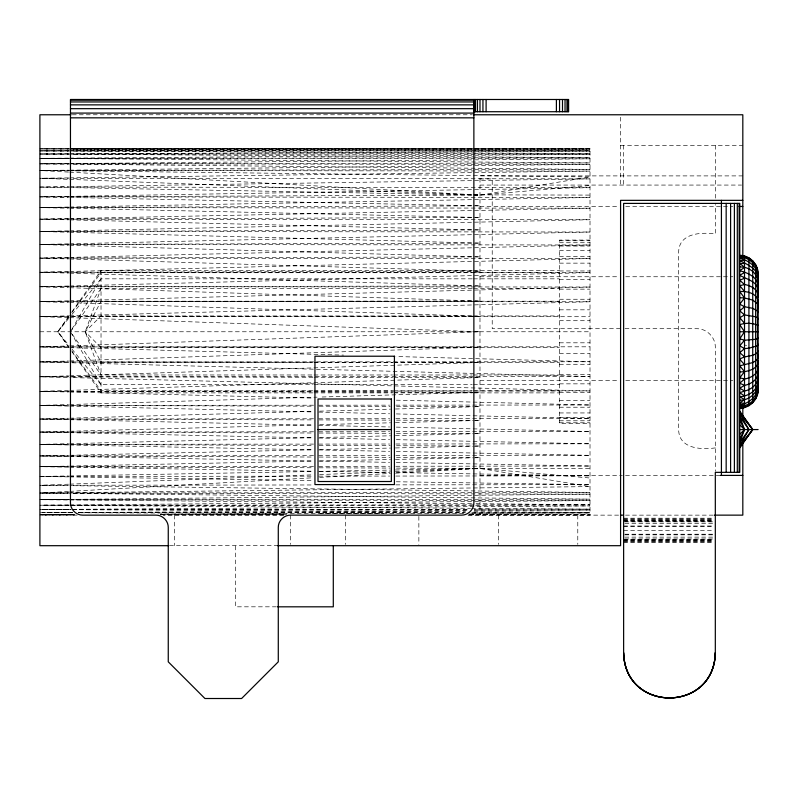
<?xml version="1.0" encoding="UTF-8"?>
<svg xmlns="http://www.w3.org/2000/svg" width="798" height="798" viewBox="0 0 798 798"><rect width="100%" height="100%" fill="white"/><g stroke="black" fill="none" stroke-linecap="round" stroke-linejoin="round"><path stroke-width="0.6" stroke-dasharray="3.99 2.99" d="M472.246 288.547L101.027 288.547L85.206 331.769L101.027 374.98L312.796 374.98M472.246 278.831L101.027 278.831L70.463 331.769L101.027 384.696L312.796 384.696M69.137 315.729L57.805 331.769L69.137 347.798M71.97 311.729L101.027 270.642L472.246 270.642M101.027 288.547L70.463 331.769L101.027 374.98M68.788 316.756L57.805 331.769L68.788 346.771M71.72 312.746L101.027 272.726L472.246 272.726M68.808 318.292L57.805 331.769L68.808 345.235M71.95 314.442L101.027 278.831M473.753 195.111L479.987 195.091L590.011 176.937L69.775 170.842M473.773 194.971L479.987 195.091L590.011 185.515M68.488 491.438L39.9 493.034L68.528 493.094M69.735 491.369L313.405 477.753M319.619 477.404L390.481 473.443M395.449 473.164L472.526 468.855M473.773 468.785L590.011 468.436M68.488 484.187L39.9 485.274L68.528 485.244M69.735 484.137L313.405 474.81M319.619 474.571L390.481 471.867M395.449 471.678L472.526 468.725M473.773 468.675L479.987 468.436L590.011 478.012M68.528 347.679L39.9 346.911L68.488 345.923M69.735 345.883L472.526 332.018M473.773 331.978L479.987 331.769L473.773 331.549M68.528 362.701L39.9 361.943L68.488 360.985M69.735 360.945L472.526 347.419M473.773 347.379L479.987 347.17L473.753 347.17M39.9 376.776L68.528 376.766L39.9 376.776L68.488 375.848M69.735 375.808L472.526 362.711M473.773 362.671L479.987 362.462L473.753 362.462M68.488 390.412L39.9 391.309L68.528 392.018M69.735 390.372L472.526 377.773M473.773 377.733L479.987 377.544L473.753 377.534M68.528 406.102L39.9 405.424L68.488 404.566M69.735 404.536L317.135 397.155M322.103 397.005L472.526 392.516M473.773 392.486L479.987 392.297L473.753 392.287M68.528 419.688L39.9 419.04L68.488 418.232M69.735 418.202L313.405 411.319M319.619 411.15L390.481 409.155M395.449 409.005L472.526 406.83M473.773 406.8L479.987 406.621L473.753 406.611M68.528 300.826L39.9 301.584L68.488 302.542M69.775 300.796L590.011 287.021L69.775 286.761M68.488 317.604L39.9 316.626L68.528 315.848M69.775 315.818L590.011 301.764L69.775 301.594M68.528 432.666L39.9 432.057L68.488 431.299M69.735 431.269L313.405 424.825M319.619 424.666L390.481 422.79M395.449 422.661L472.526 420.616M473.773 420.586L479.987 420.426L473.753 420.406M68.528 271.51L39.9 272.228L68.488 273.116M69.775 271.48L590.011 258.532L69.775 258.133M68.528 286.013L39.9 286.751L68.488 287.679M69.775 285.983L590.011 272.577L69.775 272.248L472.506 271.25M68.528 444.965L39.9 444.396L68.488 443.688M69.735 443.658L313.405 437.683M319.619 437.533L390.481 435.788M395.449 435.668L472.526 433.773M473.773 433.743L479.987 433.593L473.753 433.573M68.528 257.425L39.9 258.103L68.488 258.961M69.775 257.395L590.011 244.986L69.775 244.517M68.528 230.861L39.9 231.47L68.488 232.228M69.775 230.831L590.011 219.729L69.775 219.171M68.528 243.839L39.9 244.487L68.488 245.295M69.775 243.809L590.011 232.019L69.775 231.5M68.528 456.486L39.9 455.957L68.488 455.309M69.735 455.289L313.405 449.793M319.619 449.653L390.481 448.057M395.449 447.947L472.526 446.212M473.773 446.182L479.987 446.042L473.753 446.022M68.528 218.562L39.9 219.141L68.488 219.839M69.775 218.542L590.011 208.198L69.775 207.61M68.528 467.149L39.9 466.67L68.488 466.092M69.735 466.062L313.405 461.084M319.619 460.965L390.481 459.518M395.449 459.419L472.526 457.843M473.773 457.813L479.987 457.683L473.753 457.663M68.528 207.051L39.9 207.57L68.488 208.218M69.775 207.021L590.011 197.495L69.775 196.887M68.528 476.895L39.9 476.466L68.488 475.947M69.735 475.927L313.405 471.478M319.619 471.369L390.481 470.072M395.449 469.982L472.526 468.576M473.773 468.556L479.987 468.436L590.011 486.6L69.775 492.685M68.528 196.378L39.9 196.857L68.488 197.435M69.775 196.358L590.011 187.7L69.775 187.091M68.488 187.58L39.9 187.061L68.528 186.632M69.775 186.612L590.011 178.872L69.775 178.283M68.528 177.884L39.9 178.253L68.528 178.283M69.775 177.864L590.011 171.081L69.775 170.523M68.488 172.089L39.9 170.493L68.528 170.173M69.775 170.164L590.011 164.368L69.775 163.869L590.011 162.942L69.775 158.583M68.528 492.695L39.9 493.034L68.528 493.004M68.528 499.738L39.9 499.688L68.528 499.398M69.775 499.388L590.011 494.142L69.775 493.094M68.528 163.58L39.9 163.839L68.528 164.129M69.775 163.56L590.011 158.792L69.775 158.353L590.011 157.645L69.775 154.204M68.528 504.954L42.394 505.174L68.528 505.403M69.775 504.944L590.011 500.585L69.775 499.738M68.528 158.124L39.9 158.333L68.528 158.573M69.775 158.114L590.011 154.383L69.775 154.024L590.011 153.505L69.775 151.041M42.394 509.503L71.012 509.314M72.259 509.314L590.011 505.892L69.775 505.234L590.011 504.735L473.014 503.668M68.528 153.854L39.9 154.004L68.528 154.194M69.775 153.854L590.011 151.161L69.775 150.912L590.011 150.583L69.775 149.106M72.259 512.476L42.394 512.625L72.259 512.735M78.483 512.446L469.284 510.59M474.261 510.57L590.011 510.022L474.261 509.912M68.528 150.802L39.9 150.892L68.528 151.031M69.775 150.802L590.011 149.166L69.775 149.027L590.011 148.398L590.011 515.129L468.037 514.989M68.578 196.737L39.9 196.857L68.528 196.887M69.825 196.737L472.506 195.121M68.578 207.46L39.9 207.57L68.528 207.6M69.825 207.45L472.506 205.874M473.753 205.864L479.987 205.844L473.773 205.714M68.578 219.031L39.9 219.141L68.528 219.171M69.825 219.021L472.506 217.515M473.753 217.505L479.987 217.485L473.773 217.345M68.578 231.37L39.9 231.47L68.528 231.5M69.825 231.37L472.506 229.964M473.753 229.954L479.987 229.934L473.773 229.784M68.578 244.397L39.9 244.487L68.528 244.517M69.825 244.397L472.506 243.131M473.753 243.121L479.987 243.111L473.773 242.941M68.578 258.023L39.9 258.103L68.528 258.123M69.825 258.023L472.506 256.926M473.753 256.916L479.987 256.906L473.773 256.727M42.394 514.501L74.753 514.411L39.9 514.51L74.753 514.55M160.627 514.161L286.332 513.812M319.938 513.712L464.306 513.304M471.778 513.284L590.011 512.944L471.778 512.885M68.528 149.017L39.9 149.017L68.528 149.106M68.528 170.832L39.9 170.493L68.528 170.433M69.775 170.433L590.011 169.395L69.775 164.139M473.753 271.24L479.987 271.23L473.773 271.041M68.578 286.701L39.9 286.751L68.528 286.761M69.825 286.701L472.506 286.003M473.753 285.993L479.987 285.983L473.773 285.794M68.578 301.544L39.9 301.584L68.528 301.594M69.825 301.544L472.506 301.075M473.753 301.075L479.987 301.065L473.773 300.866M42.394 444.386L71.012 444.356M72.259 444.356L313.714 444.097M318.691 444.087L389.633 444.017M395.858 444.007L590.011 443.798L395.858 439.658M42.394 455.957L71.012 455.917M72.259 455.917L313.714 455.648M318.691 455.638L389.633 455.558M395.858 455.558L590.011 455.339L395.858 451.469M42.394 466.67L71.012 466.64M72.259 466.64L313.714 466.361M318.691 466.351L389.633 466.271M395.858 466.261L590.011 466.032L395.858 462.481M39.9 476.466L68.528 476.436M69.775 476.436L313.714 476.157M318.691 476.147L389.633 476.067M395.858 476.057L590.011 475.837L395.858 472.596M69.775 485.244L313.714 484.965M395.858 484.875L590.011 484.655L395.858 481.763M69.775 493.004L590.011 492.446L72.259 485.693M72.299 114.772L472.366 114.772M620.575 145.336L742.818 145.336M590.011 148.398L69.775 148.398L590.011 148.877L69.775 149.017M742.818 175.899L479.987 175.899L479.987 515.139M479.987 178.952L492.216 178.952L492.216 328.706L620.036 328.706M479.987 185.066L741.581 185.066M473.773 194.852L590.011 195.091M479.987 206.463L619.497 206.463M625.732 206.463L732.853 206.463M590.011 240.078L559.448 240.078L559.448 423.449L590.011 423.449M559.448 240.747L590.011 240.747M559.448 242.742L590.011 242.742M559.448 246.033L590.011 246.033M559.448 250.582L590.011 250.582M559.448 256.308L590.011 256.308M559.448 263.141L590.011 263.141M473.493 270.642L559.448 270.642M559.448 270.961L590.011 270.961M473.493 272.726L559.448 272.726M479.987 276.756L619.497 276.756M625.732 276.756L732.853 276.756M473.493 278.831L559.448 278.831M559.448 279.679L590.011 279.679M473.493 288.547L559.448 288.547M559.448 289.155L590.011 289.155M559.448 299.25L590.011 299.25M472.246 301.205L101.027 301.205L85.206 331.769L101.027 362.322L312.796 362.322M473.493 301.205L559.448 301.205M559.448 309.824L590.011 309.824M472.246 315.948L101.027 315.948L85.206 331.769L101.027 347.589L472.246 347.589M473.493 315.948L559.448 315.948M39.9 316.626L68.578 316.606L42.394 316.626M472.506 316.367L69.825 316.606L590.011 316.716M473.753 316.367L479.987 316.357L473.773 316.148M559.448 320.716L590.011 320.716M625.004 328.706L696.973 328.706C706.789 328.646 715.377 337.235 715.317 347.04L715.317 471.329M39.9 331.769L590.011 331.769M559.448 342.811L590.011 342.811M42.394 346.911L71.012 346.901M72.259 346.901L590.011 346.811M39.9 346.911L68.578 346.921M69.825 346.921L472.506 347.16M473.493 347.589L559.448 347.589M559.448 353.704L590.011 353.704M42.394 361.943L71.012 361.933M72.259 361.933L590.011 361.763L395.858 356.516M314.043 362.322L392.526 362.322M393.763 362.322L472.246 362.322M473.493 362.322L559.448 362.322M559.448 364.277L590.011 364.277M559.448 374.372L590.011 374.372M314.043 374.98L392.526 374.98M393.763 374.98L472.246 374.98M473.493 374.98L559.448 374.98M479.987 380.666L619.497 380.666M625.732 380.666L732.853 380.666M559.448 383.848L590.011 383.848M314.043 384.696L392.526 384.696M393.763 384.696L472.246 384.696M473.493 384.696L559.448 384.696M312.796 390.801L101.027 390.801L71.72 350.781M314.043 390.801L392.526 390.801M393.763 390.801L472.246 390.801M473.493 390.801L559.448 390.801M68.528 391.289L39.9 391.309L68.578 391.369M69.775 391.289L590.011 390.95L69.775 377.544M559.448 392.566L590.011 392.566M71.97 351.808L101.027 392.885L312.796 392.885M314.043 392.885L392.526 392.885M393.763 392.885L472.246 392.885M473.493 392.885L559.448 392.885M559.448 400.397L590.011 400.397M42.394 405.424L71.012 405.394M72.259 405.394L313.714 405.204M318.691 405.204L389.633 405.155M395.858 405.145L590.011 404.995L395.858 400.157M559.448 407.219L590.011 407.219M559.448 412.945L590.011 412.945M559.448 417.494L590.011 417.494M42.394 419.04L71.012 419.01M72.259 419.01L313.714 418.79M318.691 418.79L389.633 418.721M395.858 418.721L590.011 418.541L395.858 413.913M559.448 420.785L590.011 420.785M559.448 422.78L590.011 422.78M42.394 432.057L71.012 432.027M72.259 432.027L313.714 431.788M318.691 431.778L389.633 431.708M395.858 431.698L590.011 431.509L395.858 427.11M715.317 447.897C701.113 449.843 678.819 448.885 678.639 429.563L678.639 252.308C678.819 232.986 701.113 232.019 715.317 233.964L715.317 204.428M479.987 475.409L622.39 475.409M625.512 475.409L721.422 475.409M39.9 499.688L68.528 499.658M69.775 499.658L590.011 499.159L69.775 493.364M71.012 509.503L39.9 509.523L71.012 509.553M72.259 509.503L469.284 509.234M474.261 509.224L590.011 509.144L471.778 508.296M78.483 512.615L465.553 512.426M471.778 512.426L590.011 512.366L471.778 511.757M78.483 512.655L464.306 512.875M160.627 514.481L286.332 514.441M469.284 514.391L590.011 514.361L469.284 513.982M39.9 514.51L74.753 514.52M286.332 514.57L160.627 514.54L283.839 514.78M469.284 514.62L590.011 514.65L468.037 514.76M42.394 515.129L77.236 515.099L39.9 515.139M283.839 514.919L163.111 515.029L283.839 515.129M468.037 515.129L619.328 515.139M625.512 515.139L713.183 515.139M623.627 518.191L714.07 518.191M623.627 518.979L714.07 518.979M623.627 519.717L714.07 519.717M623.627 520.356L714.07 520.356M623.627 520.835L714.07 520.835M623.627 521.244L714.07 521.244M624.864 521.872L714.07 521.872M624.864 523.707L714.07 523.707M623.627 525.992L714.07 525.992M623.627 526.62L714.07 526.62M623.627 530.411L714.07 530.411M624.864 534.211L714.07 534.211M624.864 534.84L714.07 534.84M624.864 537.124L714.07 537.124M624.864 538.959L714.07 538.959M623.627 539.588L714.07 539.588M623.627 539.997L714.07 539.997M623.627 540.475L714.07 540.475M623.627 541.114L714.07 541.114M623.627 541.852L714.07 541.852M623.627 542.64L714.07 542.64M169.495 545.692L276.916 545.692M276.347 606.819L235.5 606.819L235.5 545.692M39.9 170.493L68.528 170.523M39.9 187.061L68.528 187.091M39.9 361.943L68.578 361.983M69.825 361.983L312.926 362.272M314.173 362.272L392.716 362.362M393.963 362.362L472.506 362.452M312.926 377.255L69.825 376.836L590.011 376.506L69.775 362.741M314.173 377.255L392.716 377.394M393.963 377.394L472.506 377.534M69.825 391.369L312.926 391.918M314.173 391.928L392.716 392.097M393.963 392.107L472.506 392.277M72.259 509.553L469.284 509.912M39.9 405.424L68.578 405.504M69.825 405.504L312.926 406.172M319.16 406.182L390.222 406.382M396.456 406.401L472.506 406.601M39.9 419.04L68.578 419.13M69.825 419.13L312.926 419.898M319.16 419.918L390.222 420.137M396.456 420.157L472.506 420.396M39.9 432.057L68.578 432.157M69.825 432.167L312.926 433.015M319.16 433.035L390.222 433.284M396.456 433.304L472.506 433.563M39.9 444.396L68.578 444.496M69.825 444.506L312.926 445.414M319.16 445.444L390.222 445.703M396.456 445.733L472.506 446.012M39.9 455.957L68.578 456.067M69.825 456.077L312.926 457.035M319.16 457.055L390.222 457.334M396.456 457.364L472.506 457.663M80.967 512.765L383.409 513.712M39.9 466.67L68.578 466.79M69.825 466.79L312.926 467.768M319.16 467.798L390.222 468.077M396.456 468.107L472.506 468.406M473.753 468.416L479.987 468.436M42.394 509.533L71.012 509.683M72.259 509.693L465.553 511.718M69.775 505.413L470.531 508.286M42.394 499.718L68.528 499.957M69.775 499.967L471.778 503.648M42.394 493.064L68.528 493.354M42.394 485.304L71.012 485.683M69.775 476.915L313.714 480.546M69.775 467.169L313.714 471.229M318.691 471.319L389.633 472.496M69.735 187.6L472.526 194.951M69.775 456.506L313.714 460.975M318.691 461.064L389.633 462.361M69.735 197.465L472.526 205.684M69.775 444.985L313.714 449.843M318.691 449.942L389.633 451.349M69.775 432.696L313.714 437.903M318.691 438.012L389.633 439.518M69.735 208.238L472.526 217.315M69.775 406.132L313.714 411.958M318.691 412.067L389.633 413.763M69.775 419.718L313.714 425.244M318.691 425.354L389.633 426.97M69.735 219.869L472.526 229.754M69.775 392.047L313.714 398.122M69.735 232.258L472.526 242.911M69.775 347.709L343.579 355.11M42.394 376.846L68.528 377.514M69.735 245.335L472.526 256.697M69.735 258.991L472.526 271.011M69.735 273.155L472.526 285.754M69.735 287.719L472.526 300.826M69.735 302.582L472.526 316.108M69.735 317.644L472.526 331.509M42.384 178.343L68.488 179.351M69.735 179.39L472.526 194.802M69.735 172.159L472.526 194.672M473.773 194.742L479.987 195.091M744.514 345.095L746.719 345.394M71.95 349.085L101.027 384.696M715.317 145.336L715.317 198.273M623.627 145.336L623.627 185.066M620.575 117.216L620.575 185.066M577.782 515.139L577.782 544.475M498.321 515.139L498.321 544.475M418.86 516.356L418.86 544.475M345.514 515.139L345.514 544.475M290.502 515.139L290.502 544.475M174.373 515.139L174.373 545.692M101.027 270.642L101.027 392.885M68.528 158.293L39.9 158.333L68.528 158.353M68.528 163.79L39.9 163.839L68.528 163.869M68.578 272.158L39.9 272.228L68.528 272.238M68.528 148.398L39.9 148.398L68.528 148.418M68.528 150.882L39.9 150.892L68.528 150.912M68.528 153.984L39.9 154.004L68.528 154.024M68.528 505.174L39.9 505.204L68.528 505.234M72.259 512.615L39.9 512.635L72.259 512.655"/><path stroke-width="1.2" d="M739.766 400.157C751.287 400.616 760.933 389.244 757.631 377.913M757.631 384.905C759.786 393.943 753.342 403.399 744.514 405.643L739.766 405.254C750.938 402.9 761.043 393.125 757.631 380.875M757.631 277.255L758.1 273.694L758.1 389.833C758.16 399.648 749.581 408.227 739.766 408.167M757.631 277.594C760.324 266.642 751.018 255.17 739.766 255.36M757.631 278.622C760.324 267.5 750.419 257.644 739.766 256.657C747.896 255.101 755.307 261.904 757.472 269.345M757.631 280.317C760.464 268.856 749.731 260.617 739.766 258.273L744.514 257.884M758.1 312.587L757.472 311.021L758.1 300.866C756.554 293.056 746.559 291.011 739.766 291.539L744.514 297.983L752.733 300.098L757.472 303.769M757.472 391.05L758.1 386.571L757.631 383.21M757.631 282.652L757.681 274.801M757.631 384.107L758.1 380.935C757.93 390.412 748.444 396.317 739.766 396.726L744.514 399.599L739.766 403.01L744.514 403.289M757.631 387.289L758.1 384.077L757.472 387.988M757.631 285.614L757.681 277.894M757.631 289.145C760.295 278.352 748.354 272.786 739.766 270.791L744.514 267.34C751.646 268.936 758.08 274.951 758.1 282.602L757.631 279.579M757.681 292.946C760.095 281.933 746.719 279.45 739.766 275.3L744.514 272.517M757.681 297.534C759.576 290.003 750.738 285.445 744.514 284.517L739.766 280.288L744.514 278.183M757.681 358.831L757.631 353.624M757.681 302.552L758.1 300.866M757.681 364.337L757.681 360.726M758.1 356.955L757.472 359.02L755.646 360.935L752.733 362.581L739.766 365.823L744.514 371.659C749.811 370.701 756.863 368.716 758.1 362.661L757.681 360.975M758.1 350.94L757.472 352.507C752.604 357.255 744.893 355.1 739.766 359.369L744.514 364.646M739.766 438.73L744.514 429.563L739.766 416.596L748.933 429.563L739.766 445.444L752.733 429.563L739.766 411.229M757.472 319.898L758.1 318.841L757.472 317.784L755.646 316.806L744.514 314.901L739.766 310.851L744.514 306.731L752.733 308.307L757.472 311.021M739.766 447.897L752.733 429.563L739.766 411.848M739.766 447.269L752.733 429.563L739.766 413.683L748.933 429.563L739.766 442.531L744.514 429.563L739.766 420.396M757.472 337.734L758.1 338.262L755.646 339.29L744.514 340.247L739.766 345.803L744.514 348.626L748.933 348.217L757.472 345.743L758.1 344.686L757.472 343.629M739.766 434.312L744.514 429.563L739.766 424.815M757.681 365.993C759.576 373.524 750.738 378.082 744.514 379.01L739.766 383.24L744.514 385.344C751.367 384.227 759.676 378.442 757.681 370.591M757.472 325.793L758.1 325.265C752.544 322.981 745.482 322.601 739.766 324.716L744.514 331.769L739.766 338.811L744.514 340.247M744.514 348.626L739.766 352.676L744.514 356.796M744.514 385.344L739.766 388.227L744.514 391.01C752.035 389.653 759.876 382.611 757.631 374.382M744.514 314.901L739.766 317.724L744.514 323.28M744.514 256.457L739.766 255.689L744.514 255.988L744.514 407.549L739.766 407.838C750.579 407.728 760.175 397.095 757.631 386.272M744.514 391.01L739.766 392.736L744.514 395.928M744.514 405.643L739.766 406.87L744.514 407.07M744.514 284.517L739.766 285.724L744.514 291.45M739.766 371.988L744.514 371.659L739.766 377.803L744.514 379.01M744.514 260.238L739.766 260.517C747.546 264.736 758.349 268.647 758.1 279.45L757.631 276.517M70.463 100.119L473.872 100.119M70.463 101.954L473.872 101.954M70.463 104.867L473.872 104.867M70.463 108.668L473.872 108.668M473.872 111.72L568.615 111.72L568.615 99.491L70.463 99.491L70.463 502.91C70.424 509.453 76.139 515.179 82.683 515.139L156.039 515.139C162.573 515.089 168.298 520.815 168.258 527.358L168.258 661.831L204.936 698.509L241.604 698.509L278.283 661.831L278.283 527.358C278.243 520.815 283.958 515.089 290.502 515.139L461.653 515.139C468.197 515.179 473.912 509.453 473.872 502.91L473.872 99.491M70.463 113.087L473.872 113.087M71.062 114.772L39.9 114.772L39.9 545.692L168.318 545.692M473.533 114.772L742.818 114.772L742.818 256.916M70.463 117.835L473.872 117.835M742.818 200.348L620.575 200.348L620.575 545.692L277.584 545.692M739.078 206.463L742.818 206.463M739.766 331.769L758.1 331.769M318.013 429.563L391.359 429.563M739.766 429.563L758.1 429.563M720.395 475.409L742.818 475.409M620.575 515.139L623.039 515.139M714.419 515.139L742.818 515.139L742.818 442.92M277.584 606.819L333.295 606.819L333.295 545.692M744.514 263.49L739.766 263.37L744.514 267.34L739.766 266.801M739.766 297.704L744.514 297.983L739.766 304.168L744.514 306.731M757.472 268.956L757.472 394.581M755.646 264.527L755.646 399M752.733 260.727L752.733 402.8M748.933 257.814L748.933 405.713M742.818 406.81L742.818 416.775M739.138 203.4L739.138 472.346M737.302 203.4L737.302 472.346M734.389 203.4L734.389 472.346M730.599 203.4L730.599 472.346M726.17 203.4L726.17 472.346M721.422 200.348L721.422 475.409M568.196 99.491L568.196 111.72M566.979 99.491L566.979 111.72M565.034 99.491L565.034 111.72M562.5 99.491L562.5 111.72M559.558 99.491L559.558 111.72M556.396 99.491L556.396 111.72M486.102 99.491L486.102 111.72M482.94 99.491L482.94 111.72M479.987 99.491L479.987 111.72M477.453 99.491L477.453 111.72M475.518 99.491L475.518 111.72M474.291 99.491L474.291 111.72M715.317 652.664C714.27 712.973 624.674 712.973 623.627 652.664L623.627 203.4L739.766 203.4L739.766 472.346L715.317 472.346L715.317 652.664C714.25 712.973 624.694 712.973 623.627 652.664C624.714 712.963 714.22 712.963 715.317 652.664M394.411 356.217L314.951 356.217L314.951 484.576L394.411 484.576L394.411 356.217M391.359 399L318.013 399L318.013 481.513L391.359 481.513L391.359 399"/></g></svg>
